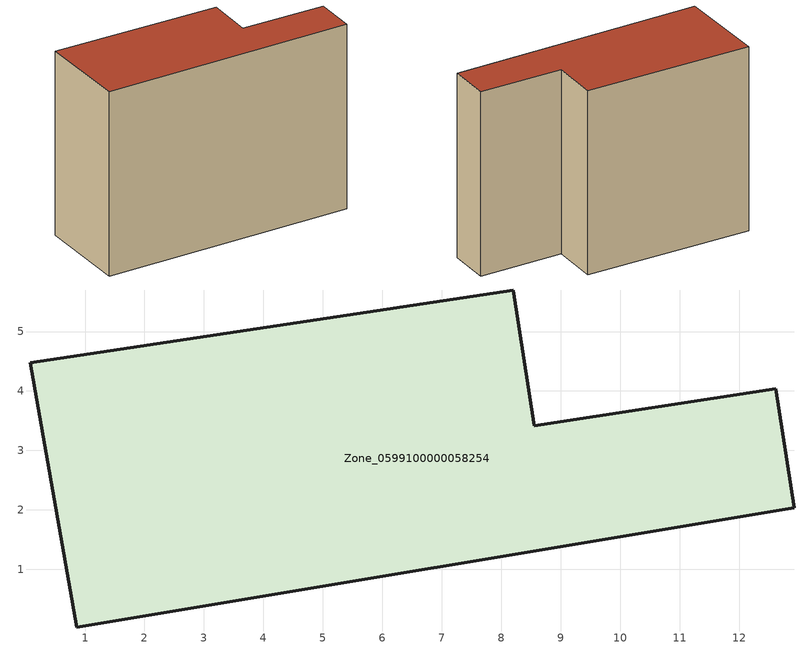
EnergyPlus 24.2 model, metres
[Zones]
Zone_0599100000058254
 floor ground (C_G): 8.56,3.42 12.62,4.04 12.93,2.04 0.86,0.03 0.08,4.47 8.2,5.7 z0
 wall outside (C_F): 0.86,0.03 12.93,2.04 12.62,4.04 8.56,3.42 8.2,5.7 0.08,4.47 0.86,0.03 z0:9.17
 roof outside (C_R): 8.2,5.7 0.08,4.47 0.86,0.03 12.93,2.04 12.62,4.04 8.56,3.42 z9.17
[BUILDING]
Pand.0599100000058254: North Axis=0; Terrain=City; Loads Convergence Tolerance Value=0.04; Temperature Convergence Tolerance Value=0.4; Solar Distribution=FullExterior; Maximum Number of Warmup Days=25; Minimum Number of Warmup Days=1
[Site:Location]
Rotterdam.The.Hague.AP_ZH_NLD Design_Conditions: Latitude=51.96; Longitude=4.45; Time Zone=1; Elevation=-4.5
[SITE:GROUNDTEMPERATURE:BUILDINGSURFACE]
18, 18, 18, 18, 18, 18, 18, 18, 18, 18, 18, 18
[MATERIAL] Thermal Absorptance=0.9; Solar Absorptance=0.7; Visible Absorptance=0.7
Name | Roughness | Thickness | Conductivity | Density | Specific Heat
G.TI.1946 | MediumSmooth | 0.15 | 1 | 540 | 1210
F.TI.1946 | Rough | 0.3 | 0.857143 | 1920 | 840
R.TI.1946 | MediumRough | 0.2 | 0.1 | 1500 | 1000
[CONSTRUCTION]
C_G: G.TI.1946
C_F: F.TI.1946
C_R: R.TI.1946
[ZONE]
Zone_0599100000058254: Type=1; Multiplier=1; Ceiling Height=Autocalculate; Volume=Autocalculate; Floor Area=autocalculate; Part of Total Floor Area=Yes
[ZONEINFILTRATION:DESIGNFLOWRATE]
Infil_Zone_0599100000058254: Zone or ZoneList or Space or SpaceList=Zone_0599100000058254; Schedule=AlwaysOn; Design Flow Rate Calculation Method=Flow/Area; Flow Rate per Floor Area=0.003; Constant Term Coefficient=1; Temperature Term Coefficient=0; Velocity Term Coefficient=0; Velocity Squared Term Coefficient=0
[HVACTEMPLATE:ZONE:IDEALLOADSAIRSYSTEM]
Zone_0599100000058254: Maximum Heating Supply Air Temperature=50; Minimum Cooling Supply Air Temperature=13; Maximum Heating Supply Air Humidity Ratio=0.0156; Minimum Cooling Supply Air Humidity Ratio=0.0077; Heating Limit=NoLimit; Cooling Limit=NoLimit; Dehumidification Control Type=ConstantSensibleHeatRatio; Cooling Sensible Heat Ratio=0.7; Dehumidification Setpoint=60; Humidification Control Type=None; Humidification Setpoint=30; Outdoor Air Method=None; Outdoor Air Flow Rate per Person=0.00944; Outdoor Air Flow Rate per Zone Floor Area=0; Outdoor Air Flow Rate per Zone=0; Demand Controlled Ventilation Type=None; Outdoor Air Economizer Type=NoEconomizer; Heat Recovery Type=None; Sensible Heat Recovery Effectiveness=0.7; Latent Heat Recovery Effectiveness=0.65
[ZONECONTROL:THERMOSTAT]
ThermostatControl_Zone_0599100000058254: Zone or ZoneList=Zone_0599100000058254; Control Type Schedule=DualSetpointControlType; Control 1=Thermostat_Zone_0599100000058254; Temperature Difference Between Cutout And Setpoint=0
[THERMOSTATSETPOINT:DUALSETPOINT]
Thermostat_Zone_0599100000058254: Heating Setpoint Temperature Schedule=HeatingSetpoint_Zone_0599100000058254; Cooling Setpoint Temperature Schedule=CoolingSetpoint_Zone_0599100000058254
[SCHEDULE:COMPACT]
HeatingSetpoint_Zone_0599100000058254: Through: 12/31, For: AllDays, Until: 24:00, 21
CoolingSetpoint_Zone_0599100000058254: Through: 12/31, For: AllDays, Until: 24:00, 24
DualSetpointControlType: Through: 12/31, For: AllDays, Until: 24:00, 4
AlwaysOn: Through: 12/31, For: AllDays, Until: 24:00, 1
